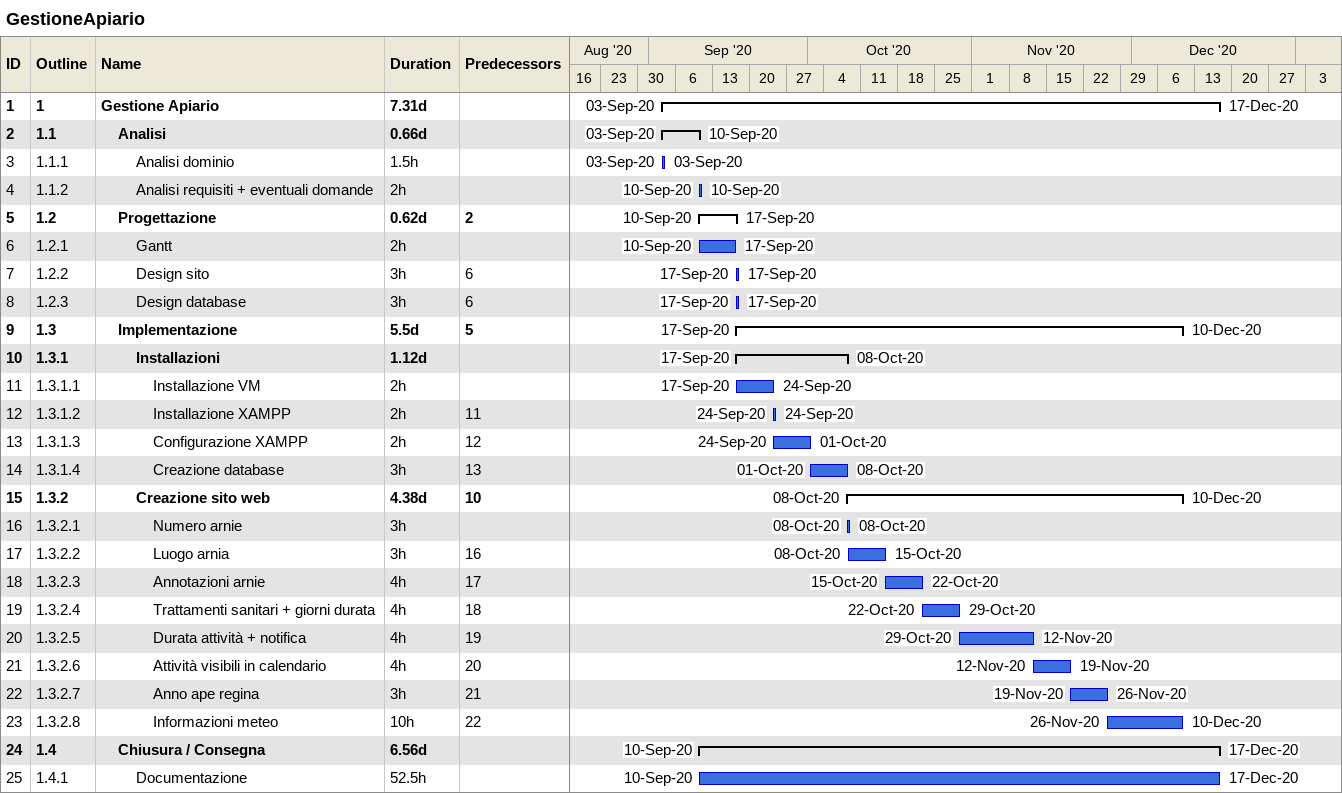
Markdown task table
GestioneApiario

| ID | WBS | Task | Duration | Start | Finish | Predecessors |
|---|---|---|---|---|---|---|
| 1 | 1 | **Gestione Apiario** | 7.31d | 2020-09-03 | 2020-12-17 |  |
| 2 | 1.1 | **Analisi** | 0.66d | 2020-09-03 | 2020-09-10 |  |
| 3 | 1.1.1 | Analisi dominio | 1.5h | 2020-09-03 | 2020-09-03 |  |
| 4 | 1.1.2 | Analisi requisiti + eventuali domande | 2h | 2020-09-10 | 2020-09-10 |  |
| 5 | 1.2 | **Progettazione** | 0.62d | 2020-09-10 | 2020-09-17 | 2 |
| 6 | 1.2.1 | Gantt | 2h | 2020-09-10 | 2020-09-17 |  |
| 7 | 1.2.2 | Design sito | 3h | 2020-09-17 | 2020-09-17 | 6 |
| 8 | 1.2.3 | Design database | 3h | 2020-09-17 | 2020-09-17 | 6 |
| 9 | 1.3 | **Implementazione** | 5.5d | 2020-09-17 | 2020-12-10 | 5 |
| 10 | 1.3.1 | **Installazioni** | 1.12d | 2020-09-17 | 2020-10-08 |  |
| 11 | 1.3.1.1 | Installazione VM | 2h | 2020-09-17 | 2020-09-24 |  |
| 12 | 1.3.1.2 | Installazione XAMPP | 2h | 2020-09-24 | 2020-09-24 | 11 |
| 13 | 1.3.1.3 | Configurazione XAMPP | 2h | 2020-09-24 | 2020-10-01 | 12 |
| 14 | 1.3.1.4 | Creazione database | 3h | 2020-10-01 | 2020-10-08 | 13 |
| 15 | 1.3.2 | **Creazione sito web** | 4.38d | 2020-10-08 | 2020-12-10 | 10 |
| 16 | 1.3.2.1 | Numero arnie | 3h | 2020-10-08 | 2020-10-08 |  |
| 17 | 1.3.2.2 | Luogo arnia | 3h | 2020-10-08 | 2020-10-15 | 16 |
| 18 | 1.3.2.3 | Annotazioni arnie | 4h | 2020-10-15 | 2020-10-22 | 17 |
| 19 | 1.3.2.4 | Trattamenti sanitari + giorni durata | 4h | 2020-10-22 | 2020-10-29 | 18 |
| 20 | 1.3.2.5 | Durata attività + notifica | 4h | 2020-10-29 | 2020-11-12 | 19 |
| 21 | 1.3.2.6 | Attività visibili in calendario | 4h | 2020-11-12 | 2020-11-19 | 20 |
| 22 | 1.3.2.7 | Anno ape regina | 3h | 2020-11-19 | 2020-11-26 | 21 |
| 23 | 1.3.2.8 | Informazioni meteo | 10h | 2020-11-26 | 2020-12-10 | 22 |
| 24 | 1.4 | **Chiusura / Consegna** | 6.56d | 2020-09-10 | 2020-12-17 |  |
| 25 | 1.4.1 | Documentazione | 52.5h | 2020-09-10 | 2020-12-17 |  |
